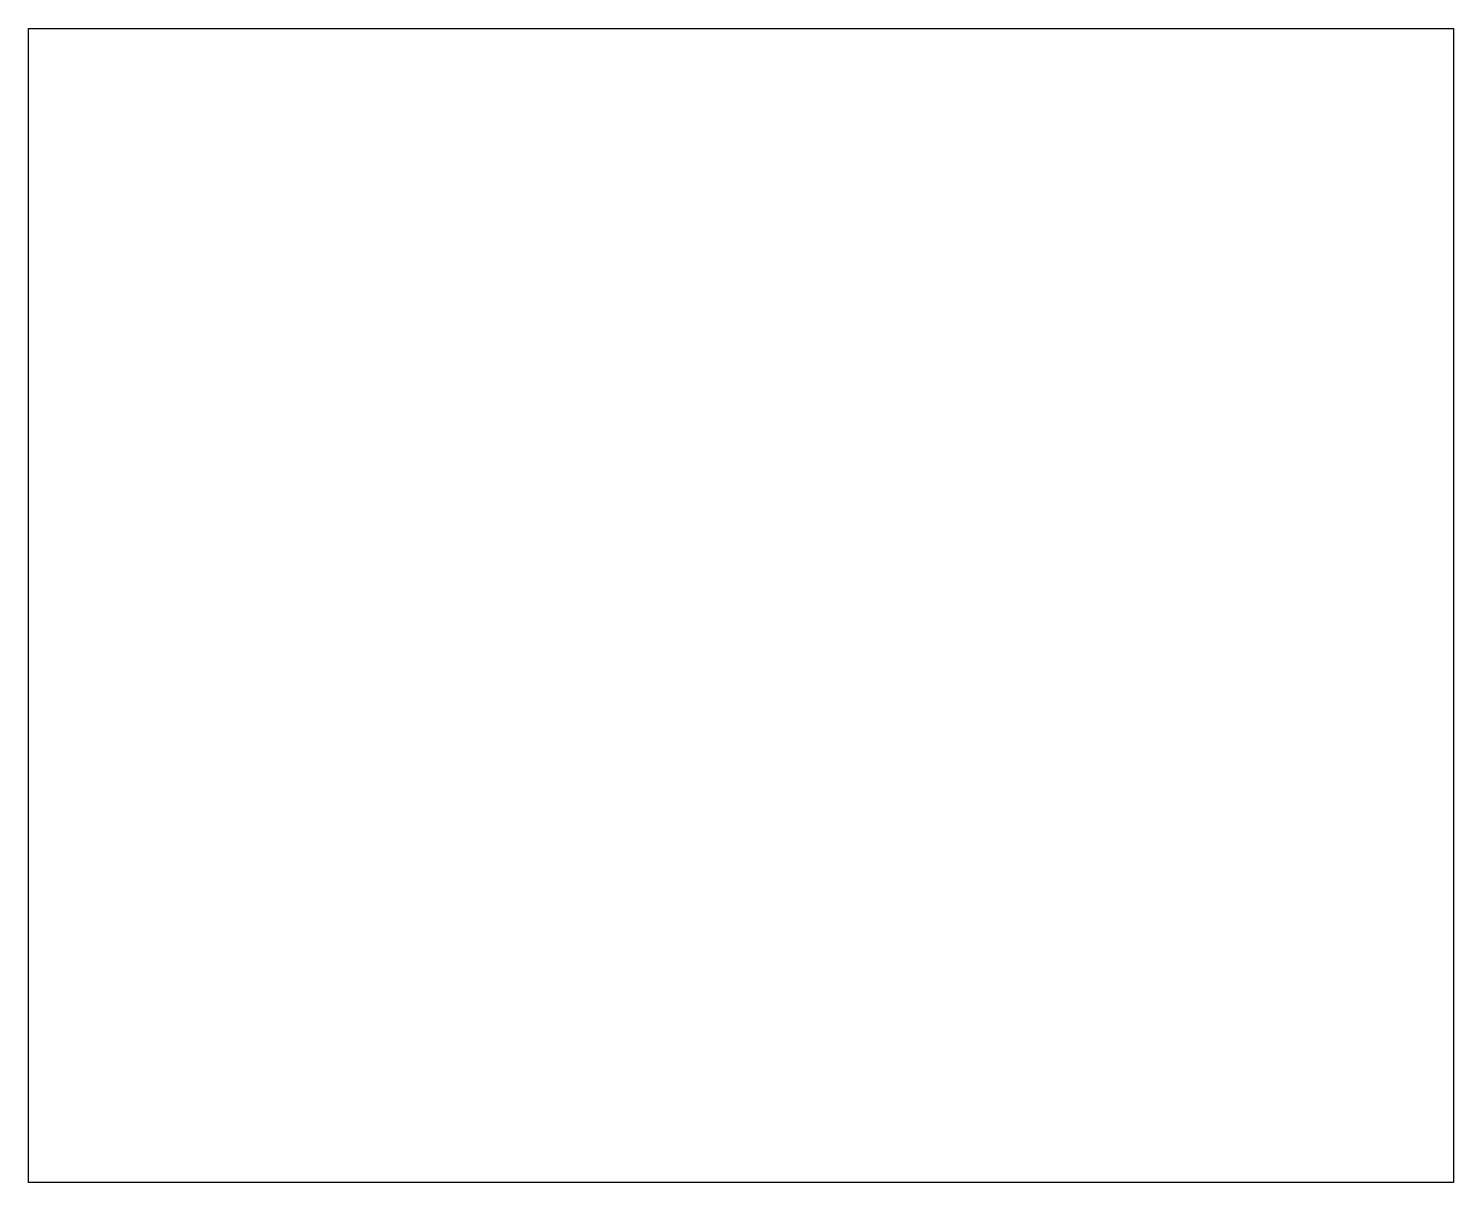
# Model space of a CAD drawing. Header units: metres. Extents: x -18.5 to -15.6, y -1.1 to 46.5.
# Drawn here: x -18.55 to -15.55, y -1.1 to 1.329 of the extents above.
import ezdxf

# ---------------------------------------------------------------- set-up
doc = ezdxf.new("R2010")
doc.units = ezdxf.units.M

msp = doc.modelspace()

# ---------------------------------------------------------------- linework, layer by layer
for p, q in [((-18.55, 1.2067), (-18.55, 1.3292)), ((-18.55, 1.3292), (-16.4722, 1.3292)), ((-16.4722, 1.3292), (-15.55, 1.3292)), ((-16.4722, 1.3292), (-16.4722, 1.3292)), ((-15.55, 1.3292), (-15.55, 1.1973)), ((-18.55, 1.1973), (-18.55, 1.2067)), ((-18.55, 0.915), (-18.55, 1.1973)), ((-15.55, 1.1973), (-15.55, 1.1928)), ((-15.55, 1.1928), (-15.55, 0.8945)), ((-18.55, 0.8945), (-18.55, 0.915)), ((-18.55, 0.7316), (-18.55, 0.8945)), ((-15.55, 0.8945), (-15.55, 0.6118)), ((-18.55, 0.6646), (-18.55, 0.7316)), ((-18.55, 0.6517), (-18.55, 0.6646)), ((-18.55, 0.1788), (-18.55, 0.6517)), ((-15.55, 0.6118), (-15.55, 0.2461)), ((-15.55, 0.2461), (-15.55, 0.0024)), ((-18.55, 0.0519), (-18.55, 0.1788)), ((-18.55, -1.1), (-18.55, 0.0519)), ((-15.55, 0.0024), (-15.55, -0.1423)), ((-15.55, -0.1423), (-15.55, -0.2063)), ((-15.55, -0.2063), (-15.55, -1.1)), ((-16.9197, -1.1), (-18.55, -1.1)), ((-15.55, -1.1), (-16.9197, -1.1))]:
    msp.add_line(p, q)

doc.saveas('drawing.dxf')
